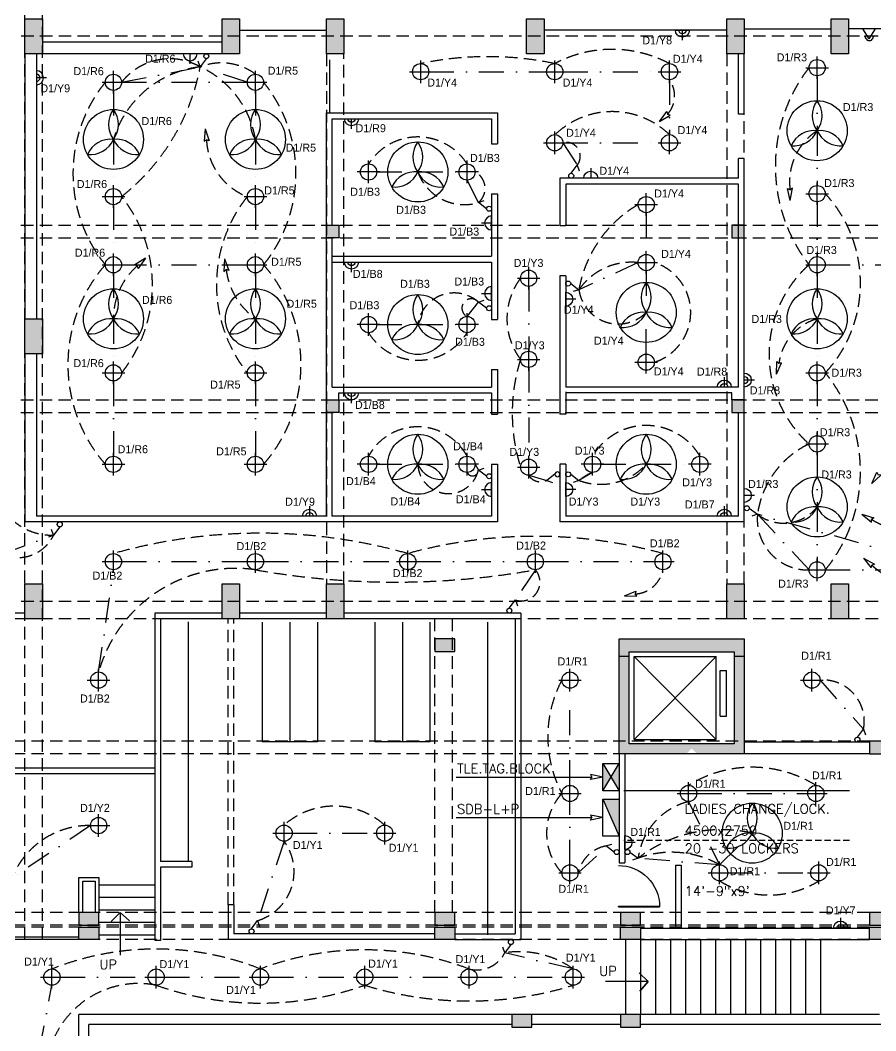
# Model space of a CAD drawing. Extents: x -8365922 to -3890057, y 2226679 to 4874943.
# Drawn here: x -3949291 to -3932194, y 2429740 to 2449943 of the extents above; entities that cross this region are included whole.
import ezdxf

# ---------------------------------------------------------------- set-up
doc = ezdxf.new("R2010")
doc.units = 0
doc.header["$LTSCALE"] = 1000
doc.header["$MEASUREMENT"] = 0
for name, pattern in [('DASHDOT', [1, 0.5, -0.25, 0, -0.25]), ('HIDDEN', [0.375, 0.25, -0.125]), ('HIDDEN2', [0.1875, 0.125, -0.0625])]:
    doc.linetypes.add(name, pattern=pattern)
doc.layers.get('0').update_dxf_attribs({"linetype": 'CONTINUOUS'})
for name, color, linetype in [('A-ANNO-NOTE', 2, 'CONTINUOUS'), ('A-DOOR-FULL', 1, 'CONTINUOUS'), ('A-FLOOR-HRAIL', 16, 'CONTINUOUS'), ('A-FLOOR-STRS', 2, 'CONTINUOUS'), ('A-FLOR-OVHD', 2, 'HIDDEN2'), ('A-FLOR-STRS', 2, 'CONTINUOUS'), ('A-GLAZ-SILL', 1, 'CONTINUOUS'), ('A-WALL-FULL', 6, 'CONTINUOUS'), ('AR-SHADE-253', 253, 'CONTINUOUS'), ('BEAM', 3, 'HIDDEN'), ('CKT', 3, 'CONTINUOUS'), ('CON', 5, 'DASHDOT'), ('ELECT', 4, 'CONTINUOUS'), ('HATCH', 220, 'CONTINUOUS'), ('LIGHT', 4, 'CONTINUOUS'), ('LOOP', 6, 'HIDDEN'), ('POWER', 4, 'CONTINUOUS'), ('S-COLS', 2, 'CONTINUOUS'), ('S-WALL', 2, 'CONTINUOUS')]:
    doc.layers.add(name, color=color, linetype=linetype)
doc.styles.add('SIMPLEX', font='SIMPLEX')

# ---------------------------------------------------------------- blocks, each defined once
blk = doc.blocks.new('DOOR')
for p, q in [((0, 0.458), (0, 0.444)), ((0, 0.458), (0.917, 0.458)), ((0, 0.444), (0.917, 0.444))]:
    blk.add_line(p, q)
blk.add_arc((0, 0.458), 0.917, 270, 0)
blk = doc.blocks.new('FAN')
at = {"layer": 'LIGHT'}
blk.add_circle((0, 0), 600, dxfattribs=at)
for centre, start, end in [((410, 300), 143.8105, 216.1895), ((-410, 300), 323.8105, 36.1895), ((-55, -505), 83.8105, 156.1895), ((-465, 205), 263.8105, 336.1895), ((55, -505), 23.8105, 96.1895), ((465, 205), 203.8105, 276.1895)]:
    blk.add_arc(centre, 508, start, end, dxfattribs=at)
blk = doc.blocks.new('2X36')
at = {"layer": 'LIGHT'}
for p, q in [((0, -226), (0, 226)), ((-226, 0), (226, 0))]:
    blk.add_line(p, q, dxfattribs=at)
blk.add_circle((0, 0), 162, dxfattribs=at)
blk = doc.blocks.new('118')
at = {"layer": 'LIGHT'}
for p, q in [((0, -226), (0, 226)), ((-226, 0), (226, 0))]:
    blk.add_line(p, q, dxfattribs=at)
blk.add_circle((0, 0), 162, dxfattribs=at)
blk = doc.blocks.new('1X36')
at = {"layer": 'LIGHT'}
for p, q in [((0, -226), (0, 226)), ((-226, 0), (226, 0))]:
    blk.add_line(p, q, dxfattribs=at)
blk.add_circle((0, 0), 162, dxfattribs=at)
blk = doc.blocks.new('SW')
at = {"layer": 'LIGHT'}
for p, q in [((0, 100), (122, 264)), ((122, 264), (161, 149))]:
    blk.add_line(p, q, dxfattribs=at)
blk.add_circle((0, 50), 50, dxfattribs=at)
blk = doc.blocks.new('A')
at = {"layer": 'LOOP'}
for p, q in [((-217, 0), (27, 49)), ((-217, 0), (27, -49)), ((27, 49), (0, 0)), ((27, -49), (0, 0))]:
    blk.add_line(p, q, dxfattribs=at)
blk = doc.blocks.new('5')
at = {"layer": 'POWER'}
for p, q in [((-140, 0), (140, 0)), ((0, 202), (0, 0))]:
    blk.add_line(p, q, dxfattribs=at)
blk.add_arc((0, 0), 140, 0, 180, dxfattribs=at)
blk = doc.blocks.new('15')
at = {"layer": 'POWER'}
for p, q in [((-140, 0), (140, 0)), ((0, 202), (0, 0))]:
    blk.add_line(p, q, dxfattribs=at)
for radius in [140, 72]:
    blk.add_arc((0, 0), radius, 0, 180, dxfattribs=at)
blk = doc.blocks.new('T')
at = {"layer": 'ELECT'}
for p, q in [((0, 223), (-140, 0)), ((-140, 0), (140, 0)), ((0, 223), (140, 0))]:
    blk.add_line(p, q, dxfattribs=at)
at = {"layer": 'ELECT', "const_width": 25}
for points in [[(-90, 182, -1), (-90, 157, -1)], [(90, 182, 1), (90, 157, 1)]]:
    blk.add_lwpolyline(points, format="xyb", close=True, dxfattribs=at)
at = {"layer": 'ELECT'}
blk.add_arc((0, 174), 90.4, 356.86, 183.14, dxfattribs=at)

msp = doc.modelspace()

# ---------------------------------------------------------------- hatches: boundary and pattern name
at = {"layer": 'AR-SHADE-253'}
h = msp.add_hatch(color=256, dxfattribs=at)
h.paths.add_polyline_path([(-3934822.1, 2437573.4), (-3937322.1, 2437573.4), (-3937322.1, 2437224.2), (-3937122.1, 2437224.2), (-3937122.1, 2437318.4), (-3935022.1, 2437318.4), (-3935022.1, 2437224.2), (-3934822.1, 2437224.2)])
h.paths.add_polyline_path([(-3937122.1, 2437224.2), (-3937322.1, 2437224.2), (-3937322.1, 2435278.4), (-3935980.1, 2435278.4), (-3935875.5, 2435383), (-3935771.1, 2435278.4), (-3934822.1, 2435278.4), (-3934822.1, 2437224.2), (-3935022.1, 2437224.2), (-3935022.1, 2435478.4), (-3937122.1, 2435478.4)])
at = {"layer": 'ELECT'}
msp.add_hatch(color=256, dxfattribs=at).paths.add_polyline_path([(-3937322.1, 2434371.2), (-3937649.6, 2434371.2), (-3937322.1, 2433633.8)])
at = {"layer": 'HATCH'}
for points in [[(-3948847.1, 2449973.4), (-3949197.1, 2449973.4), (-3949197.1, 2449623.4), (-3949197.1, 2449273.4), (-3948847.1, 2449273.4)], [(-3940603.8, 2437573.4), (-3941003.8, 2437573.4), (-3941003.8, 2437323.4), (-3940699, 2437323.4), (-3940603.8, 2437323.4)]]:
    msp.add_hatch(color=256, dxfattribs=at).paths.add_polyline_path(points)
h = msp.add_hatch(color=256, dxfattribs=at)
h.paths.add_polyline_path([(-3944907.1, 2449973.4), (-3945257.1, 2449973.4), (-3945257.1, 2449623.4), (-3945257.1, 2449273.4), (-3944907.1, 2449273.4)])
h.paths.add_polyline_path([(-3942822.1, 2449973.4), (-3943172.1, 2449973.4), (-3943172.1, 2449623.4), (-3943172.1, 2449273.4), (-3942822.1, 2449273.4)])
h.paths.add_polyline_path([(-3938822.1, 2449973.4), (-3939172.1, 2449973.4), (-3939172.1, 2449623.4), (-3939172.1, 2449273.4), (-3938822.1, 2449273.4)])
h.paths.add_polyline_path([(-3934822.1, 2449973.4), (-3935172.1, 2449973.4), (-3935172.1, 2449623.4), (-3935172.1, 2449273.4), (-3934822.1, 2449273.4)])
h.paths.add_polyline_path([(-3932737.1, 2449973.4), (-3933087.1, 2449973.4), (-3933087.1, 2449623.4), (-3933087.1, 2449273.4), (-3932737.1, 2449273.4)])
h.paths.add_polyline_path([(-3928797.1, 2449973.4), (-3929147.1, 2449973.4), (-3929147.1, 2449623.4), (-3929147.1, 2449273.4), (-3928797.1, 2449273.4)])
h.paths.add_polyline_path([(-3948847.1, 2443973.4), (-3949197.1, 2443973.4), (-3949197.1, 2443623.4), (-3949197.1, 2443273.4), (-3948847.1, 2443273.4)])
h.paths.add_polyline_path([(-3948847.1, 2438673.4), (-3949197.1, 2438673.4), (-3949197.1, 2438323.4), (-3949197.1, 2437973.4), (-3948847.1, 2437973.4)])
h.paths.add_polyline_path([(-3944907.1, 2438673.4), (-3945257.1, 2438673.4), (-3945257.1, 2438323.4), (-3945257.1, 2437973.4), (-3944907.1, 2437973.4)])
h.paths.add_polyline_path([(-3942822.1, 2438673.4), (-3943172.1, 2438673.4), (-3943172.1, 2438323.4), (-3943172.1, 2437973.4), (-3942822.1, 2437973.4)])
h.paths.add_polyline_path([(-3934822.1, 2438673.4), (-3935172.1, 2438673.4), (-3935172.1, 2438323.4), (-3935172.1, 2437973.4), (-3934822.1, 2437973.4)])
h.paths.add_polyline_path([(-3932737.1, 2438673.4), (-3933087.1, 2438673.4), (-3933087.1, 2438323.4), (-3933087.1, 2437973.4), (-3932737.1, 2437973.4)])
h.paths.add_polyline_path([(-3928797.1, 2438673.4), (-3929147.1, 2438673.4), (-3929147.1, 2438323.4), (-3929147.1, 2437973.4), (-3928797.1, 2437973.4)])
h.paths.add_polyline_path([(-3928797.1, 2443973.4), (-3929147.1, 2443973.4), (-3929147.1, 2443623.4), (-3929147.1, 2443273.4), (-3928797.1, 2443273.4)])
h = msp.add_hatch(color=256, dxfattribs=at)
h.paths.add_polyline_path([(-3942922.1, 2445845), (-3943172.1, 2445845), (-3943172.1, 2445720), (-3943172.1, 2445595), (-3942922.1, 2445595)])
h.paths.add_polyline_path([(-3942922.1, 2442351.7), (-3943172.1, 2442351.7), (-3943172.1, 2442226.7), (-3943172.1, 2442101.7), (-3942922.1, 2442101.7)])
h.paths.add_polyline_path([(-3934822.1, 2442226.7), (-3934822.1, 2442351.7), (-3935072.1, 2442351.7), (-3935072.1, 2442101.7), (-3934822.1, 2442101.7)])
h.paths.add_polyline_path([(-3934822.1, 2445720), (-3934822.1, 2445845), (-3935072.1, 2445845), (-3935072.1, 2445595), (-3934822.1, 2445595)])
h = msp.add_hatch(color=256, dxfattribs=at)
h.paths.add_polyline_path([(-3931919.2, 2435528.4), (-3932319.2, 2435528.4), (-3932319.2, 2435278.4), (-3932014.4, 2435278.4), (-3931919.2, 2435278.4)])
h.paths.add_polyline_path([(-3927953.1, 2435528.4), (-3928353.1, 2435528.4), (-3928353.1, 2435278.4), (-3928048.3, 2435278.4), (-3927953.1, 2435278.4)])
h.paths.add_polyline_path([(-3923987.1, 2435528.4), (-3924387.1, 2435528.4), (-3924387.1, 2435278.4), (-3924082.3, 2435278.4), (-3923987.1, 2435278.4)])
h = msp.add_hatch(color=256, dxfattribs=at)
h.paths.add_polyline_path([(-3947717.4, 2431813.4), (-3948117.4, 2431813.4), (-3948117.4, 2431563.4), (-3948022.2, 2431563.4), (-3947717.4, 2431563.4)])
h.paths.add_polyline_path([(-3947717.4, 2432103.4), (-3948117.4, 2432103.4), (-3948117.4, 2431853.4), (-3947812.6, 2431853.4), (-3947717.4, 2431853.4)])
h = msp.add_hatch(color=256, dxfattribs=at)
h.paths.add_polyline_path([(-3940603.8, 2431813.4), (-3941003.8, 2431813.4), (-3941003.8, 2431563.4), (-3940908.6, 2431563.4), (-3940603.8, 2431563.4)])
h.paths.add_polyline_path([(-3940603.8, 2432103.4), (-3941003.8, 2432103.4), (-3941003.8, 2431853.4), (-3940699, 2431853.4), (-3940603.8, 2431853.4)])
h = msp.add_hatch(color=256, dxfattribs=at)
h.paths.add_polyline_path([(-3936897.1, 2432103.4), (-3937297.1, 2432103.4), (-3937297.1, 2431853.4), (-3936992.3, 2431853.4), (-3936897.1, 2431853.4)])
h.paths.add_polyline_path([(-3936897.1, 2431813.4), (-3937297.1, 2431813.4), (-3937297.1, 2431563.4), (-3937201.9, 2431563.4), (-3936897.1, 2431563.4)])
h = msp.add_hatch(color=256, dxfattribs=at)
h.paths.add_polyline_path([(-3931919.2, 2432103.4), (-3932319.2, 2432103.4), (-3932319.2, 2431853.4), (-3932014.4, 2431853.4), (-3931919.2, 2431853.4)])
h.paths.add_polyline_path([(-3931919.2, 2431813.4), (-3932319.2, 2431813.4), (-3932319.2, 2431563.4), (-3932224, 2431563.4), (-3931919.2, 2431563.4)])
h.paths.add_polyline_path([(-3923987.1, 2432103.4), (-3924387.1, 2432103.4), (-3924387.1, 2431853.4), (-3924082.3, 2431853.4), (-3923987.1, 2431853.4)])
h.paths.add_polyline_path([(-3923987.1, 2431813.4), (-3924387.1, 2431813.4), (-3924387.1, 2431563.4), (-3924291.9, 2431563.4), (-3923987.1, 2431563.4)])
h = msp.add_hatch(color=256, dxfattribs=at)
h.paths.add_polyline_path([(-3923987.1, 2428313.4), (-3924387.1, 2428313.4), (-3924387.1, 2428063.4), (-3924291.9, 2428063.4), (-3923987.1, 2428063.4)])
h.paths.add_polyline_path([(-3931919.2, 2428313.4), (-3932319.2, 2428313.4), (-3932319.2, 2428063.4), (-3932224, 2428063.4), (-3931919.2, 2428063.4)])
h.paths.add_polyline_path([(-3936897.1, 2430063.4), (-3937297.1, 2430063.4), (-3937297.1, 2429813.4), (-3936992.3, 2429813.4), (-3936897.1, 2429813.4)])
h.paths.add_polyline_path([(-3939069.2, 2430063.4), (-3939469.2, 2430063.4), (-3939469.2, 2429813.4), (-3939164.4, 2429813.4), (-3939069.2, 2429813.4)])
at = {"layer": 'LIGHT'}
for points in [[(-3937649.6, 2434538.5), (-3937485.8, 2434812), (-3937649.6, 2435085.5)], [(-3937322.1, 2435085.5), (-3937485.8, 2434812), (-3937322.1, 2434538.5)]]:
    msp.add_hatch(color=256, dxfattribs=at).paths.add_polyline_path(points)

# ---------------------------------------------------------------- linework, layer by layer
at = {"layer": 'A-ANNO-NOTE'}
for p, q in [((-3937122.1, 2437224.2), (-3937322.1, 2437224.2)), ((-3934822.1, 2437224.2), (-3935022.1, 2437224.2)), ((-3940577, 2434812), (-3937866.9, 2434812)), ((-3937649.6, 2434812), (-3937893.5, 2434861.4)), ((-3937893.5, 2434861.4), (-3937866.9, 2434812)), ((-3937649.6, 2434812), (-3937893.5, 2434762.6)), ((-3937893.5, 2434762.6), (-3937866.9, 2434812)), ((-3940577, 2434002.5), (-3937866.9, 2434002.5)), ((-3937649.6, 2434002.5), (-3937893.5, 2434051.9)), ((-3937893.5, 2434051.9), (-3937866.9, 2434002.5)), ((-3937649.6, 2434002.5), (-3937893.5, 2433953.1)), ((-3937893.5, 2433953.1), (-3937866.9, 2434002.5))]:
    msp.add_line(p, q, dxfattribs=at)
for points in [[(-3947297.4, 2432104.6), (-3947107.2, 2431936.7), (-3947297.4, 2432104.6), (-3947476.4, 2431925.5), (-3947297.4, 2432104.6), (-3947297.4, 2431253.9)], [(-3936743.4, 2430721.9), (-3936911.3, 2430531.7), (-3936743.4, 2430721.9), (-3936922.5, 2430900.9), (-3936743.4, 2430721.9), (-3937594.1, 2430721.9)]]:
    msp.add_lwpolyline(points, dxfattribs=at)
at = {"layer": 'A-FLOOR-HRAIL'}
for p, q in [((-3948117.4, 2431613.4), (-3949699.7, 2431613.4)), ((-3948117.4, 2431563.4), (-3949699.7, 2431563.4))]:
    msp.add_line(p, q, dxfattribs=at)
at = {"layer": 'A-FLOOR-STRS'}
for p, q in [((-3937020.4, 2437224.2), (-3935381.7, 2437224.2)), ((-3937020.4, 2435564), (-3937020.4, 2437224.2)), ((-3937020.4, 2435564), (-3935381.7, 2437224.2)), ((-3937020.4, 2437224.2), (-3935381.7, 2435564)), ((-3935381.7, 2435564), (-3935381.7, 2437224.2)), ((-3935305.5, 2436030.4), (-3935305.5, 2436944.8)), ((-3935305.5, 2436944.8), (-3935178.5, 2436944.8)), ((-3935178.5, 2436030.4), (-3935178.5, 2436944.8)), ((-3935305.5, 2436030.4), (-3935178.5, 2436030.4)), ((-3937020.4, 2435564), (-3935381.7, 2435564))]:
    msp.add_line(p, q, dxfattribs=at)
at = {"layer": 'A-FLOR-OVHD'}
msp.add_line((-3932719.2, 2433543.4), (-3937232.1, 2433543.4), dxfattribs=at)
at = {"layer": 'A-FLOR-STRS'}
for p, q in [((-3947716.4, 2432658.4), (-3946602.1, 2432658.4)), ((-3947716.4, 2432408.4), (-3946602.1, 2432408.4)), ((-3947716.4, 2432158.4), (-3946602.1, 2432158.4)), ((-3947716.4, 2431908.4), (-3946602.1, 2431908.4)), ((-3947716.4, 2431658.4), (-3946602.1, 2431658.4)), ((-3937197.1, 2431563.4), (-3937197.1, 2430063.4)), ((-3936897.1, 2431563.4), (-3936897.1, 2430063.4)), ((-3936597.1, 2431563.4), (-3936597.1, 2430063.4)), ((-3936297.1, 2431563.4), (-3936297.1, 2430063.4)), ((-3935997.1, 2431563.4), (-3935997.1, 2430063.4)), ((-3935697.1, 2431563.4), (-3935697.1, 2430063.4)), ((-3935397.1, 2431563.4), (-3935397.1, 2430063.4)), ((-3935097.1, 2431563.4), (-3935097.1, 2430063.4)), ((-3934797.1, 2431563.4), (-3934797.1, 2430063.4)), ((-3934497.1, 2431563.4), (-3934497.1, 2430063.4)), ((-3934197.1, 2431563.4), (-3934197.1, 2430063.4)), ((-3933897.1, 2431563.4), (-3933897.1, 2430063.4)), ((-3933597.1, 2431563.4), (-3933597.1, 2430063.4)), ((-3933297.1, 2431563.4), (-3933297.1, 2430063.4))]:
    msp.add_line(p, q, dxfattribs=at)
at = {"layer": 'A-GLAZ-SILL'}
for p, q in [((-3945937.1, 2437913.4), (-3945937.1, 2433123.4)), ((-3944453.1, 2437908.4), (-3944453.1, 2435516.3)), ((-3943903.1, 2437908.4), (-3943903.1, 2435516.3)), ((-3943353.1, 2437908.4), (-3943353.1, 2435516.3)), ((-3942203.1, 2437908.4), (-3942203.1, 2435516.3)), ((-3941653.1, 2437908.4), (-3941653.1, 2435516.3)), ((-3941103.1, 2437908.4), (-3941103.1, 2435516.3)), ((-3939953.1, 2437908.4), (-3939953.1, 2431658.4)), ((-3946111.5, 2435516.3), (-3946111.5, 2435516.3)), ((-3943353.1, 2435516.3), (-3944453.1, 2435516.3)), ((-3941103.1, 2435516.3), (-3942203.1, 2435516.3)), ((-3937232.1, 2434542.4), (-3932719.2, 2434542.4))]:
    msp.add_line(p, q, dxfattribs=at)
at = {"layer": 'A-WALL-FULL'}
for p, q in [((-3944907.1, 2449743.4), (-3943172.1, 2449743.4)), ((-3935172.1, 2449743.4), (-3938822.1, 2449743.4)), ((-3945247.1, 2449503.4), (-3948847.1, 2449503.4)), ((-3949197.1, 2449273.4), (-3949197.1, 2443973.4)), ((-3948967.1, 2449273.4), (-3948967.1, 2443973.4)), ((-3945247.1, 2449273.4), (-3948847.1, 2449273.4)), ((-3934937.1, 2448062), (-3934937.1, 2449273.4)), ((-3934822.1, 2448062), (-3934822.1, 2449273.4)), ((-3943102.8, 2448088), (-3943102.8, 2449153.4)), ((-3943172.1, 2448088), (-3939755.4, 2448088)), ((-3943172.1, 2445845), (-3943172.1, 2448088)), ((-3941122.3, 2448088), (-3940455.5, 2448088)), ((-3939755.4, 2448088), (-3939755.4, 2447473)), ((-3934822.1, 2448062), (-3934937.1, 2448062)), ((-3943057.1, 2447973), (-3939870.4, 2447973)), ((-3943057.1, 2445845), (-3943057.1, 2447973)), ((-3939870.4, 2447973), (-3939870.4, 2447473)), ((-3939870.4, 2447473), (-3939755.4, 2447473)), ((-3934822.1, 2447177), (-3934937.1, 2447177)), ((-3934937.1, 2446783), (-3934937.1, 2447177)), ((-3934822.1, 2445845), (-3934822.1, 2447177)), ((-3934937.1, 2446783), (-3938505.4, 2446783)), ((-3938505.4, 2446783), (-3938505.4, 2445829.3)), ((-3934937.1, 2446668), (-3938390.4, 2446668)), ((-3938390.4, 2446668), (-3938390.4, 2445829.3)), ((-3934937.1, 2442608), (-3934937.1, 2446668)), ((-3939870.4, 2446473), (-3939755.4, 2446473)), ((-3939870.4, 2446473), (-3939870.4, 2445223)), ((-3939755.4, 2446473), (-3939755.4, 2443958.9)), ((-3938390.4, 2445829.3), (-3938505.4, 2445829.3)), ((-3943172.1, 2442351.7), (-3943172.1, 2445595)), ((-3943057.1, 2442608), (-3943057.1, 2445595)), ((-3934822.1, 2442351.7), (-3934822.1, 2445595)), ((-3943057.1, 2445223), (-3939870.4, 2445223)), ((-3943057.1, 2445108), (-3939870.4, 2445108)), ((-3939870.4, 2445108), (-3939870.4, 2443958.9)), ((-3938390.4, 2444829.3), (-3938505.4, 2444829.3)), ((-3938505.4, 2444829.3), (-3938505.4, 2442067.6)), ((-3938390.4, 2444829.3), (-3938390.4, 2442608)), ((-3939870.4, 2443958.9), (-3939755.4, 2443958.9)), ((-3949197.1, 2443273.4), (-3949197.1, 2439913.4)), ((-3948967.1, 2443273.4), (-3948967.1, 2440028.4)), ((-3939870.4, 2442958.9), (-3939755.4, 2442958.9)), ((-3939870.4, 2442958.9), (-3939870.4, 2442608)), ((-3939755.4, 2442958.9), (-3939755.4, 2442067.6)), ((-3943057.1, 2442608), (-3939870.4, 2442608)), ((-3934937.1, 2442608), (-3938390.4, 2442608)), ((-3942922.1, 2442493), (-3939870.4, 2442493)), ((-3942922.1, 2442351.7), (-3942922.1, 2442493)), ((-3939870.4, 2442493), (-3939870.4, 2442067.6)), ((-3938390.4, 2442513.3), (-3938390.4, 2442067.6)), ((-3935072.1, 2442493), (-3938390.4, 2442493)), ((-3935072.1, 2442351.7), (-3935072.1, 2442493)), ((-3943172.1, 2440028.4), (-3943172.1, 2442101.7)), ((-3943057.1, 2440028.4), (-3943057.1, 2442101.7)), ((-3939870.4, 2442067.6), (-3939755.4, 2442067.6)), ((-3938390.4, 2442067.6), (-3938505.4, 2442067.6)), ((-3934937.1, 2440028.4), (-3934937.1, 2442101.7)), ((-3934822.1, 2439913.4), (-3934822.1, 2442101.7)), ((-3939870.4, 2441067.6), (-3939755.4, 2441067.6)), ((-3939870.4, 2441067.6), (-3939870.4, 2440028.4)), ((-3939755.4, 2441067.6), (-3939755.4, 2439913.4)), ((-3938390.4, 2441067.6), (-3938505.4, 2441067.6)), ((-3938505.4, 2441067.6), (-3938505.4, 2439913.4)), ((-3938390.4, 2441067.6), (-3938390.4, 2440028.4)), ((-3939755.4, 2439913.4), (-3949197.1, 2439913.4)), ((-3943172.1, 2440028.4), (-3948967.1, 2440028.4)), ((-3939870.4, 2440028.4), (-3943057.1, 2440028.4)), ((-3934822.1, 2439913.4), (-3938505.4, 2439913.4)), ((-3934937.1, 2440028.4), (-3938390.4, 2440028.4)), ((-3949197.1, 2438088.4), (-3950476.4, 2438088.4)), ((-3949197.1, 2437973.4), (-3949719.5, 2437973.4)), ((-3945257.1, 2438088.4), (-3946602.1, 2438088.4)), ((-3946602.1, 2438088.4), (-3946602.1, 2431543.4)), ((-3945257.1, 2437973.4), (-3946487.1, 2437973.4)), ((-3946487.1, 2437973.4), (-3946487.1, 2433123.4)), ((-3943172.1, 2438088.4), (-3944907.1, 2438088.4)), ((-3943172.1, 2437973.4), (-3944907.1, 2437973.4)), ((-3939288.1, 2438088.4), (-3942822.1, 2438088.4)), ((-3939403.1, 2437973.4), (-3942822.1, 2437973.4)), ((-3939403.1, 2437973.4), (-3939403.1, 2431678.4)), ((-3939288.1, 2438088.4), (-3939288.1, 2431563.4)), ((-3932319.2, 2435508.4), (-3934822.1, 2435508.4)), ((-3937322.1, 2435278.4), (-3937322.1, 2433099.3)), ((-3937207.1, 2435278.4), (-3937207.1, 2433099.3)), ((-3932319.2, 2435278.4), (-3934822.1, 2435278.4)), ((-3946602.1, 2434878.1), (-3949834.5, 2434878.1)), ((-3946602.1, 2434993.1), (-3949719.5, 2434993.1)), ((-3945858.8, 2433123.4), (-3946487.1, 2433123.4)), ((-3945858.8, 2433123.4), (-3945858.8, 2433008.4)), ((-3937322.1, 2433099.3), (-3937207.1, 2433099.3)), ((-3936197.1, 2433049.2), (-3936197.1, 2431793.4)), ((-3936197.1, 2433049.2), (-3936082.1, 2433049.2)), ((-3936082.1, 2433049.2), (-3936082.1, 2431793.4)), ((-3945858.8, 2433008.4), (-3946487.1, 2433008.4)), ((-3946487.1, 2433008.4), (-3946487.1, 2431543.4)), ((-3945858.8, 2433008.4), (-3946487.1, 2433008.4)), ((-3945022.1, 2432258.4), (-3945137.1, 2432258.4)), ((-3945137.1, 2432258.4), (-3945137.1, 2431563.4)), ((-3945022.1, 2432258.4), (-3945022.1, 2431678.4)), ((-3941003.8, 2431678.4), (-3945022.1, 2431678.4)), ((-3940603.8, 2431678.4), (-3939403.1, 2431678.4)), ((-3936897.1, 2431793.4), (-3932319.2, 2431793.4)), ((-3946487.1, 2431543.4), (-3946602.1, 2431543.4)), ((-3941003.8, 2431563.4), (-3945137.1, 2431563.4)), ((-3940603.8, 2431563.4), (-3939288.1, 2431563.4)), ((-3936897.1, 2431563.4), (-3932319.2, 2431563.4))]:
    msp.add_line(p, q, dxfattribs=at)
for points in [[(-3948117.4, 2432103.4), (-3948117.4, 2432806.7), (-3947717.4, 2432806.7), (-3947717.4, 2432103.4)], [(-3948042.4, 2432103.4), (-3948042.4, 2432731.7), (-3947792.4, 2432731.7), (-3947792.4, 2432103.4)]]:
    msp.add_lwpolyline(points, dxfattribs=at)
at = {"layer": 'BEAM'}
for p, q in [((-3949197.1, 2431563.4), (-3949197.1, 2456543.4)), ((-3948847.1, 2431563.4), (-3948847.1, 2456543.4)), ((-3929147.1, 2449623.4), (-3954902.8, 2449623.4)), ((-3943172.1, 2449273.4), (-3943172.1, 2438673.4)), ((-3942822.1, 2438673.4), (-3942822.1, 2449273.4)), ((-3935172.1, 2449273.4), (-3935172.1, 2438673.4)), ((-3934822.1, 2438673.4), (-3934822.1, 2449273.4)), ((-3954902.8, 2445845), (-3928997.1, 2445845)), ((-3954902.8, 2445595), (-3928997.1, 2445595)), ((-3954902.8, 2442351.7), (-3928997.1, 2442351.7)), ((-3954902.8, 2442101.7), (-3928997.1, 2442101.7)), ((-3929147.1, 2438323.4), (-3954902.8, 2438323.4)), ((-3929147.1, 2437973.4), (-3954902.8, 2437973.4)), ((-3945137.1, 2432258.4), (-3945137.1, 2437973.4)), ((-3945022.1, 2432258.4), (-3945022.1, 2437973.4)), ((-3941003.8, 2432103.4), (-3941003.8, 2437973.4)), ((-3940653.8, 2432103.4), (-3940653.8, 2437973.4)), ((-3932319.2, 2435528.4), (-3954902.8, 2435528.4)), ((-3932319.2, 2435278.4), (-3954902.8, 2435278.4)), ((-3932319.2, 2432103.4), (-3954902.8, 2432103.4)), ((-3932319.2, 2431853.4), (-3954902.8, 2431853.4)), ((-3932319.2, 2431813.4), (-3954902.8, 2431813.4)), ((-3932319.2, 2431563.4), (-3954902.8, 2431563.4))]:
    msp.add_line(p, q, dxfattribs=at)
at = {"layer": 'CON'}
for p, q in [((-3947265.8, 2448702), (-3945694.5, 2449009.1)), ((-3944753.3, 2448702), (-3945694.5, 2449009.1)), ((-3941126.2, 2448913.3), (-3938772, 2448913.3)), ((-3938447, 2448913.3), (-3936480.4, 2448913.3)), ((-3933365.8, 2448831.2), (-3933365.8, 2447734.2)), ((-3947265.8, 2448702), (-3944753.3, 2448702)), ((-3936317.9, 2448750.8), (-3936317.9, 2447655.6)), ((-3947428.3, 2448539.5), (-3947428.3, 2447559.2)), ((-3944590.8, 2448539.5), (-3944590.8, 2447559.2)), ((-3933365.8, 2447734.2), (-3933365.8, 2446637.3)), ((-3947428.3, 2447559.2), (-3947428.3, 2446578.9)), ((-3944590.8, 2447559.2), (-3944590.8, 2446578.9)), ((-3938447, 2447493.1), (-3936480.4, 2447493.1)), ((-3938447, 2447493.1), (-3938158.5, 2447047.3)), ((-3942167.6, 2446909), (-3941346.2, 2446909)), ((-3941346.2, 2446909), (-3940524.8, 2446909)), ((-3940362.3, 2446746.5), (-3940134.7, 2446296.5)), ((-3947428.3, 2446253.9), (-3947428.3, 2445280.1)), ((-3944590.8, 2446253.9), (-3944590.8, 2445280.1)), ((-3933365.8, 2446312.3), (-3933365.8, 2445217)), ((-3936781.2, 2446094), (-3936781.2, 2445259.7)), ((-3947265.8, 2445054.5), (-3944753.3, 2445054.5)), ((-3936943.7, 2445097.2), (-3938126.1, 2444556)), ((-3933203.3, 2445054.5), (-3930615.8, 2445054.5)), ((-3947428.3, 2444892), (-3947428.3, 2443973.4)), ((-3944590.8, 2444892), (-3944590.8, 2443973.4)), ((-3936781.2, 2444934.7), (-3936781.2, 2444101.5)), ((-3933365.8, 2444892), (-3933365.8, 2443973.4)), ((-3939130.4, 2444621.7), (-3939130.4, 2443325)), ((-3940362.3, 2444020.5), (-3940134.7, 2444305.5)), ((-3947428.3, 2443973.4), (-3947428.3, 2443054.8)), ((-3944590.8, 2443973.4), (-3944590.8, 2443054.8)), ((-3936781.2, 2443268.3), (-3936781.2, 2444101.5)), ((-3933365.8, 2443973.4), (-3933365.8, 2443054.8)), ((-3942167.6, 2443858), (-3941346.2, 2443858)), ((-3941346.2, 2443858), (-3940524.8, 2443858)), ((-3939130.4, 2443000), (-3939130.4, 2441170)), ((-3947428.3, 2442729.8), (-3947428.3, 2441227.5)), ((-3944590.8, 2442729.8), (-3944590.8, 2441227.5)), ((-3933365.8, 2442729.8), (-3933365.8, 2441634.5)), ((-3933365.8, 2441309.5), (-3933365.8, 2440212.5)), ((-3942167.6, 2441065), (-3941346.2, 2441065)), ((-3941346.2, 2441065), (-3940524.8, 2441065)), ((-3940199.8, 2441065), (-3940134.7, 2440949.5)), ((-3937691.5, 2441065), (-3936781.2, 2441065)), ((-3936781.2, 2441065), (-3935871, 2441065)), ((-3939130.4, 2440845), (-3938769.7, 2440742.5)), ((-3937854, 2440902.5), (-3938126.1, 2440742.5)), ((-3933365.8, 2440212.5), (-3933365.8, 2439115.6)), ((-3933528.3, 2438953.1), (-3934557.8, 2440065)), ((-3930615.8, 2438953.1), (-3934557.8, 2440065)), ((-3949661.7, 2439268), (-3948624, 2439649.1)), ((-3947265.8, 2439118.4), (-3944753.3, 2439118.4)), ((-3944428.3, 2439118.4), (-3941709.6, 2439118.4)), ((-3941384.6, 2439118.4), (-3939159.6, 2439118.4)), ((-3938834.6, 2439118.4), (-3936609.6, 2439118.4)), ((-3947724.6, 2436913.4), (-3947428.3, 2438955.9)), ((-3938997.1, 2438955.9), (-3939417.3, 2438323.4)), ((-3933203.3, 2438953.1), (-3930615.8, 2438953.1)), ((-3933308.1, 2436750.9), (-3932439, 2435772.7)), ((-3938305.1, 2434647.1), (-3938305.1, 2436588.4)), ((-3935772.6, 2434484.6), (-3933553.6, 2434484.6)), ((-3938305.1, 2433059.6), (-3938305.1, 2434322.1)), ((-3935935.1, 2434322.1), (-3935314.3, 2433059.6)), ((-3947887.1, 2433842.4), (-3949455.2, 2432793)), ((-3943855, 2433690.9), (-3942170.8, 2433690.9)), ((-3935314.3, 2433059.6), (-3934663.1, 2433690.9)), ((-3944017.5, 2433528.4), (-3944547, 2431942.7)), ((-3938142.6, 2432897.1), (-3937528.9, 2433454.7)), ((-3935314.3, 2433059.6), (-3936942.8, 2433191)), ((-3935151.8, 2432897.1), (-3933495.4, 2432897.1)), ((-3938239, 2430975.9), (-3939607.5, 2431299.1)), ((-3948908.6, 2429349.7), (-3948657.8, 2430650.9)), ((-3948495.3, 2430813.4), (-3946736.6, 2430813.4)), ((-3946411.6, 2430813.4), (-3944652.8, 2430813.4)), ((-3944327.8, 2430813.4), (-3942569, 2430813.4)), ((-3942244, 2430813.4), (-3940485.2, 2430813.4)), ((-3940160.2, 2430813.4), (-3938401.5, 2430813.4))]:
    msp.add_line(p, q, dxfattribs=at)
at = {"layer": 'ELECT'}
msp.add_line((-3937649.6, 2434371.2), (-3937322.1, 2433633.8), dxfattribs=at)
for points in [[(-3937649.6, 2434538.5), (-3937649.6, 2435085.5), (-3937322.1, 2435085.5), (-3937322.1, 2434538.5)], [(-3937649.6, 2433633.8), (-3937649.6, 2434371.2), (-3937322.1, 2434371.2), (-3937322.1, 2433633.8)]]:
    msp.add_lwpolyline(points, close=True, dxfattribs=at)
at = {"layer": 'LIGHT'}
for p, q in [((-3937649.6, 2435085.5), (-3937322.1, 2434538.5)), ((-3937649.6, 2434538.5), (-3937322.1, 2435085.5))]:
    msp.add_line(p, q, dxfattribs=at)
at = {"layer": 'LOOP'}
for centre, radius, start, end in [((-3939949.1, 2442642.9), 6570.9, 78.23677, 101.76323), ((-3937463.7, 2446908.3), 2451.7, 62.13731, 117.86269), ((-3945469.6, 2446978.5), 2043, 96.3196, 163.48599), ((-3946302.8, 2447947.8), 1223.2, 60.18001, 141.93605), ((-3949963.4, 2449823.9), 4346, 308.36741, 349.19412), ((-3945273.3, 2447939.2), 1149.8, 53.58726, 111.48479), ((-3946521.5, 2447237.1), 1957.4, 9.47315, 64.92977), ((-3930982.7, 2447024.1), 3218.6, 142.2703, 217.7297), ((-3945341.5, 2446878.2), 2895.8, 140.96494, 219.03506), ((-3946677.7, 2446878.2), 2895.8, 320.96494, 39.03506), ((-3936764.5, 2448429.8), 549.9, 318.17812, 35.7061), ((-3937459.8, 2446464.9), 1649.8, 46.19634, 134.17855), ((-3941346.2, 2446438.4), 1170, 32.76112, 147.23888), ((-3932693.9, 2446711.5), 1223.6, 123.30559, 187.35038), ((-3944292, 2447609), 1278.7, 182.46434, 248.85243), ((-3938380.2, 2447220.1), 281.1, 322.06088, 103.76019), ((-3940413.4, 2447249.6), 993.1, 200.05939, 286.30027), ((-3940370.9, 2446581.1), 369.9, 309.69183, 62.45121), ((-3949476.5, 2444654.3), 2827, 321.4428, 38.5572), ((-3942542.6, 2444654.3), 2827, 141.4428, 218.5572), ((-3935133.2, 2444683.5), 2633, 317.13298, 42.86702), ((-3935707.9, 2444136), 2454.4, 120.23259, 170.14508), ((-3945306, 2443059.8), 3033.1, 138.87845, 221.12155), ((-3946038.5, 2443983.2), 1389.9, 130.79122, 180.40689), ((-3946713.2, 2443059.8), 3033.1, 318.87845, 41.12155), ((-3937075.2, 2443822.3), 1281.6, 84.11007, 145.07722), ((-3936938, 2444101.5), 1045.6, 287.77973, 72.22027), ((-3931918.4, 2443263.2), 2408.4, 131.94808, 228.05192), ((-3943734.8, 2445148.6), 1453.9, 187.59209, 233.93173), ((-3938220, 2443973.4), 1344.8, 142.92049, 217.07951), ((-3940620.6, 2443757.3), 732.6, 48.44446, 172.0999), ((-3940278.4, 2444186.8), 186.3, 39.53521, 243.22994), ((-3937340.8, 2444662.6), 792.5, 187.72868, 314.92359), ((-3933064.4, 2442941.3), 1075.2, 106.28253, 172.56245), ((-3941346.2, 2444300.7), 1155.2, 211.59888, 328.40112), ((-3935882.9, 2442085), 3576.2, 162.46441, 197.53559), ((-3935611.7, 2440922.7), 3111.2, 320.72326, 39.27674), ((-3941346.2, 2440694.5), 1119, 28.44811, 151.55189), ((-3936781.2, 2440594.6), 1245.6, 30.53972, 149.46028), ((-3932735.1, 2439811.5), 1840.2, 115.53348, 172.08145), ((-3948659.7, 2440825.2), 1176.7, 171.72368, 271.74239), ((-3940732.2, 2441093.4), 614.6, 182.64351, 346.45874), ((-3940251.5, 2440949.8), 116.9, 198.58659, 359.86189), ((-3937693.6, 2441904.2), 1239.5, 249.57764, 317.39326), ((-3938892, 2440997.9), 283.2, 212.67684, 295.59355), ((-3937379.7, 2439784.7), 1214.3, 112.99134, 127.92681), ((-3934037, 2440746.2), 857.5, 232.60127, 321.50821), ((-3931517.8, 2441195.5), 1448.9, 238.16951, 317.27923), ((-3933548.2, 2439967.2), 1014.3, 174.46486, 271.1235), ((-3949339.8, 2439994.7), 794.9, 246.10728, 334.22551), ((-3944487.7, 2428822.6), 10863.8, 74.29524, 105.70476), ((-3938997.1, 2429991.5), 9633, 74.64997, 105.35003), ((-3944988.7, 2436141.1), 2842.8, 81.95431, 164.2363), ((-3941793.9, 2454723.2), 16013.4, 259.94123, 280.05877), ((-3939278.9, 2438708.8), 374.8, 251.86206, 41.2431), ((-3937035.5, 2439071.4), 599.7, 272.96726, 348.89313), ((-3931387.9, 2439982.4), 1286.7, 226.53669, 306.87342), ((-3936323.1, 2435617.7), 2425.5, 152.14864, 207.85136), ((-3933250.7, 2435926.7), 826.2, 349.25529, 93.98429), ((-3934663.1, 2432585.5), 2422.5, 58.32659, 121.67341), ((-3937587.9, 2433690.9), 1184.9, 137.93952, 222.06048), ((-3935607.6, 2433015.9), 1346.6, 104.07677, 172.52824), ((-3943012.9, 2432704.6), 1526, 48.83019, 131.16981), ((-3947914.6, 2432187.2), 1655.4, 89.04815, 158.53404), ((-3935274.6, 2431031.4), 2728.9, 77.05094, 127.68328), ((-3944841.5, 2432922.3), 1022.9, 286.73175, 36.33537), ((-3937448.4, 2432735.7), 712.7, 101.16308, 166.91084), ((-3936273.1, 2431334.2), 1973.9, 60.94035, 109.8326), ((-3934323.6, 2434342.7), 1888.8, 238.36363, 301.63637), ((-3946574.1, 2425711.9), 5661.4, 68.40338, 111.59662), ((-3942406.5, 2425471.2), 5885.9, 69.26612, 110.73388), ((-3940166.2, 2431582.6), 626.6, 255.53407, 333.09889), ((-3939323.4, 2429442.9), 1877.7, 54.72287, 98.70082), ((-3946925.5, 2428829), 1855.5, 79.082, 168.87002), ((-3944490.3, 2436547), 6253.5, 250.53572, 289.46428), ((-3940322.7, 2437385.7), 7049.8, 252.80767, 287.19233)]:
    msp.add_arc(centre, radius, start, end, dxfattribs=at)
at = {"layer": 'S-COLS'}
for points in [[(-3949197.1, 2449623.4), (-3949197.1, 2449973.4), (-3948847.1, 2449973.4), (-3948847.1, 2449273.4), (-3949197.1, 2449273.4)], [(-3945257.1, 2449623.4), (-3945257.1, 2449973.4), (-3944907.1, 2449973.4), (-3944907.1, 2449273.4), (-3945257.1, 2449273.4)], [(-3943172.1, 2449623.4), (-3943172.1, 2449973.4), (-3942822.1, 2449973.4), (-3942822.1, 2449273.4), (-3943172.1, 2449273.4)], [(-3939172.1, 2449623.4), (-3939172.1, 2449973.4), (-3938822.1, 2449973.4), (-3938822.1, 2449273.4), (-3939172.1, 2449273.4)], [(-3935172.1, 2449623.4), (-3935172.1, 2449973.4), (-3934822.1, 2449973.4), (-3934822.1, 2449273.4), (-3935172.1, 2449273.4)], [(-3933087.1, 2449623.4), (-3933087.1, 2449973.4), (-3932737.1, 2449973.4), (-3932737.1, 2449273.4), (-3933087.1, 2449273.4)], [(-3943172.1, 2445720), (-3943172.1, 2445845), (-3942922.1, 2445845), (-3942922.1, 2445595), (-3943172.1, 2445595)], [(-3934822.1, 2445720), (-3934822.1, 2445845), (-3935072.1, 2445845), (-3935072.1, 2445595), (-3934822.1, 2445595)], [(-3949197.1, 2443623.4), (-3949197.1, 2443973.4), (-3948847.1, 2443973.4), (-3948847.1, 2443273.4), (-3949197.1, 2443273.4)], [(-3943172.1, 2442226.7), (-3943172.1, 2442351.7), (-3942922.1, 2442351.7), (-3942922.1, 2442101.7), (-3943172.1, 2442101.7)], [(-3934822.1, 2442226.7), (-3934822.1, 2442351.7), (-3935072.1, 2442351.7), (-3935072.1, 2442101.7), (-3934822.1, 2442101.7)], [(-3949197.1, 2438323.4), (-3949197.1, 2438673.4), (-3948847.1, 2438673.4), (-3948847.1, 2437973.4), (-3949197.1, 2437973.4)], [(-3945257.1, 2438323.4), (-3945257.1, 2438673.4), (-3944907.1, 2438673.4), (-3944907.1, 2437973.4), (-3945257.1, 2437973.4)], [(-3943172.1, 2438323.4), (-3943172.1, 2438673.4), (-3942822.1, 2438673.4), (-3942822.1, 2437973.4), (-3943172.1, 2437973.4)], [(-3935172.1, 2438323.4), (-3935172.1, 2438673.4), (-3934822.1, 2438673.4), (-3934822.1, 2437973.4), (-3935172.1, 2437973.4)], [(-3933087.1, 2438323.4), (-3933087.1, 2438673.4), (-3932737.1, 2438673.4), (-3932737.1, 2437973.4), (-3933087.1, 2437973.4)], [(-3940699, 2437323.4), (-3940603.8, 2437323.4), (-3940603.8, 2437573.4), (-3941003.8, 2437573.4), (-3941003.8, 2437323.4)], [(-3934822.1, 2435278.4), (-3937322.1, 2435278.4), (-3937322.1, 2437573.4), (-3934822.1, 2437573.4)], [(-3935022.1, 2435478.4), (-3937122.1, 2435478.4), (-3937122.1, 2437318.4), (-3935022.1, 2437318.4)], [(-3932014.4, 2435278.4), (-3931919.2, 2435278.4), (-3931919.2, 2435528.4), (-3932319.2, 2435528.4), (-3932319.2, 2435278.4)], [(-3947812.6, 2431853.4), (-3947717.4, 2431853.4), (-3947717.4, 2432103.4), (-3948117.4, 2432103.4), (-3948117.4, 2431853.4)], [(-3940699, 2431853.4), (-3940603.8, 2431853.4), (-3940603.8, 2432103.4), (-3941003.8, 2432103.4), (-3941003.8, 2431853.4)], [(-3936992.3, 2431853.4), (-3936897.1, 2431853.4), (-3936897.1, 2432103.4), (-3937297.1, 2432103.4), (-3937297.1, 2431853.4)], [(-3932014.4, 2431853.4), (-3931919.2, 2431853.4), (-3931919.2, 2432103.4), (-3932319.2, 2432103.4), (-3932319.2, 2431853.4)], [(-3948022.2, 2431563.4), (-3948117.4, 2431563.4), (-3948117.4, 2431813.4), (-3947717.4, 2431813.4), (-3947717.4, 2431563.4)], [(-3940908.6, 2431563.4), (-3941003.8, 2431563.4), (-3941003.8, 2431813.4), (-3940603.8, 2431813.4), (-3940603.8, 2431563.4)], [(-3937201.9, 2431563.4), (-3937297.1, 2431563.4), (-3937297.1, 2431813.4), (-3936897.1, 2431813.4), (-3936897.1, 2431563.4)], [(-3932224, 2431563.4), (-3932319.2, 2431563.4), (-3932319.2, 2431813.4), (-3931919.2, 2431813.4), (-3931919.2, 2431563.4)], [(-3939164.4, 2429813.4), (-3939069.2, 2429813.4), (-3939069.2, 2430063.4), (-3939469.2, 2430063.4), (-3939469.2, 2429813.4)], [(-3936992.3, 2429813.4), (-3936897.1, 2429813.4), (-3936897.1, 2430063.4), (-3937297.1, 2430063.4), (-3937297.1, 2429813.4)]]:
    msp.add_lwpolyline(points, close=True, dxfattribs=at)
at = {"layer": 'S-WALL'}
for p, q in [((-3934822.1, 2449773.4), (-3933087.1, 2449773.4)), ((-3929147.1, 2449773.4), (-3932737.1, 2449773.4)), ((-3948117.4, 2428361), (-3948117.4, 2430063.4)), ((-3932119.2, 2430063.4), (-3948117.4, 2430063.4)), ((-3947917.4, 2428361), (-3947917.4, 2429863.4)), ((-3939469.2, 2429863.4), (-3947917.4, 2429863.4)), ((-3937297.1, 2429863.4), (-3939069.2, 2429863.4)), ((-3931919.2, 2429863.4), (-3936897.1, 2429863.4))]:
    msp.add_line(p, q, dxfattribs=at)

# ---------------------------------------------------------------- block references
at = {"layer": 'A-DOOR-FULL', "xscale": -900, "yscale": 900, "zscale": 900, "rotation": 180}
msp.add_blockref('DOOR', (-3937338.6, 2432631.9), dxfattribs=at)
at = {"layer": 'ELECT', "xscale": -1}
for name, p, rotation in [('15', (-3936057.5, 2449743.4), 180), ('15', (-3942671.5, 2447973), 180), ('15', (-3942671.5, 2445108), 180), ('5', (-3938390.4, 2444364.5), 270), ('15', (-3934822.1, 2442749.5), 270), ('15', (-3942671.5, 2442491.5), 180), ('5', (-3938390.4, 2440561.5), 270), ('5', (-3934822.1, 2440443.5), 270), ('5', (-3937207.1, 2433503), 270)]:
    msp.add_blockref(name, p, dxfattribs=dict(at, rotation=rotation))
at = {"layer": 'ELECT', "xscale": 0.9, "yscale": 0.9, "zscale": 0.9, "rotation": 180}
msp.add_blockref('T', (-3932323.5, 2449773.4), dxfattribs=at)
at = {"layer": 'ELECT'}
for name, p, rotation in [('5', (-3945895, 2449273.4), 180), ('15', (-3948967.1, 2448792), 270), ('5', (-3939870.4, 2445889), 89.99999999999999), ('5', (-3939870.4, 2444478.5), 89.99999999999999), ('5', (-3939870.4, 2440561.5), 89.99999999999999)]:
    msp.add_blockref(name, p, dxfattribs=dict(at, rotation=rotation))
at = {"layer": 'ELECT', "xscale": -1}
for name, p in [('5', (-3937891.5, 2446783)), ('15', (-3935221, 2442608)), ('15', (-3943510.5, 2440028.4)), ('15', (-3935221, 2440028.4)), ('15', (-3932897.5, 2431793.4))]:
    msp.add_blockref(name, p, dxfattribs=at)
at = {"layer": 'LIGHT'}
for name, p, rotation in [('SW', (-3945572.5, 2449273.4), 180), ('2X36', (-3942330.1, 2446909), 90), ('2X36', (-3940362.3, 2446909), 90), ('SW', (-3939870.4, 2446174.5), 90), ('SW', (-3938390.4, 2444678), 270), ('SW', (-3939870.4, 2444183.5), 90), ('2X36', (-3942330.1, 2443858), 90), ('2X36', (-3940362.3, 2443858), 90), ('2X36', (-3942330.1, 2441065), 90), ('2X36', (-3940362.3, 2441065), 90), ('2X36', (-3937854, 2441065), 90), ('2X36', (-3935708.5, 2441065), 90), ('SW', (-3939870.4, 2440827.5), 90), ('SW', (-3938390.4, 2440864.5), 270), ('SW', (-3934822.1, 2440187), 270), ('SW', (-3948502, 2439913.4), 180), ('SW', (-3937322.1, 2433313), 90), ('SW', (-3937207.1, 2433313), 270), ('SW', (-3939485.5, 2431563.4), 180), ('118', (-3940322.7, 2430813.4), 359.9999999998464)]:
    msp.add_blockref(name, p, dxfattribs=dict(at, rotation=rotation))
for name, p in [('2X36', (-3933365.8, 2448993.7)), ('118', (-3941288.7, 2448913.3)), ('118', (-3938609.5, 2448913.3)), ('118', (-3936317.9, 2448913.3)), ('2X36', (-3947428.3, 2448702)), ('2X36', (-3944590.8, 2448702)), ('FAN', (-3933365.8, 2447734.2)), ('FAN', (-3947428.3, 2447559.2)), ('FAN', (-3944590.8, 2447559.2)), ('118', (-3938609.5, 2447493.1)), ('118', (-3936317.9, 2447493.1)), ('FAN', (-3941346.2, 2446909)), ('SW', (-3938280.5, 2446783)), ('2X36', (-3947428.3, 2446416.4)), ('2X36', (-3944590.8, 2446416.4)), ('2X36', (-3933365.8, 2446474.8)), ('2X36', (-3936781.2, 2446256.5)), ('2X36', (-3947428.3, 2445054.5)), ('2X36', (-3944590.8, 2445054.5)), ('2X36', (-3936781.2, 2445097.2)), ('2X36', (-3933365.8, 2445054.5)), ('118', (-3939130.4, 2444784.2)), ('FAN', (-3947428.3, 2443973.4)), ('FAN', (-3944590.8, 2443973.4)), ('FAN', (-3936781.2, 2444101.5)), ('FAN', (-3933365.8, 2443973.4)), ('FAN', (-3941346.2, 2443858)), ('118', (-3939130.4, 2443162.5)), ('2X36', (-3936781.2, 2443105.8)), ('2X36', (-3947428.3, 2442892.3)), ('2X36', (-3944590.8, 2442892.3)), ('2X36', (-3933365.8, 2442892.3)), ('FAN', (-3941346.2, 2441065)), ('FAN', (-3936781.2, 2441065)), ('2X36', (-3933365.8, 2441472)), ('2X36', (-3947428.3, 2441065)), ('2X36', (-3944590.8, 2441065)), ('118', (-3939130.4, 2441007.5)), ('FAN', (-3933365.8, 2440212.5)), ('118', (-3947428.3, 2439118.4)), ('118', (-3944590.8, 2439118.4)), ('118', (-3941547.1, 2439118.4)), ('118', (-3938997.1, 2439118.4)), ('118', (-3936447.1, 2439118.4)), ('2X36', (-3933365.8, 2438953.1)), ('SW', (-3939517.5, 2438088.4)), ('1X36', (-3947724.6, 2436750.9)), ('118', (-3938305.1, 2436750.9)), ('118', (-3933470.6, 2436750.9)), ('SW', (-3932561, 2435508.4)), ('118', (-3938305.1, 2434484.6)), ('2X36', (-3935935.1, 2434484.6)), ('2X36', (-3933391.1, 2434484.6)), ('FAN', (-3934663.1, 2433690.9)), ('1X36', (-3947724.6, 2433842.4)), ('118', (-3944017.5, 2433690.9)), ('118', (-3942008.3, 2433690.9)), ('118', (-3938305.1, 2432897.1)), ('2X36', (-3935314.3, 2432897.1)), ('2X36', (-3933332.9, 2432897.1)), ('SW', (-3944669, 2431678.4)), ('118', (-3948657.8, 2430813.4)), ('118', (-3946574.1, 2430813.4)), ('118', (-3944490.3, 2430813.4)), ('118', (-3942406.5, 2430813.4)), ('118', (-3938239, 2430813.4))]:
    msp.add_blockref(name, p, dxfattribs=at)
at = {"layer": 'LIGHT', "xscale": -1, "rotation": 90}
msp.add_blockref('SW', (-3938505.4, 2440864.5), dxfattribs=at)
at = {"layer": 'LOOP'}
for p, rotation in [((-3936354.6, 2448063.1), 42.17147392162899), ((-3945569.5, 2447554), 276.3502822833257), ((-3933907.5, 2446555), 91.11944780656448), ((-3946946.5, 2445035.5), 223.0082251626879), ((-3945176, 2444956.5), 279.0382568714746), ((-3934130.5, 2443080.5), 76.68559334222383), ((-3932146.5, 2440855), 53.3172082227123), ((-3932282, 2439964.5), 330.910593677392), ((-3932273, 2439048.5), 319.7139777014716), ((-3937004.5, 2438472.5), 10.57175518291494)]:
    msp.add_blockref('A', p, dxfattribs=dict(at, rotation=rotation))

# ---------------------------------------------------------------- texts
at = {"layer": 'A-ANNO-NOTE', "style": 'SIMPLEX'}
for s, height, p in [('TLE.TAG.BLOCK', 190.836, (-3940561.5, 2434887.7)), ('SDB-L+P', 190.84, (-3940561.5, 2434078.2)), ('LADIES CHANGE/LOCK.', 190.836, (-3936012.9, 2434080.9)), ('4500x2750', 190.84, (-3936012.9, 2433645.1)), ('20 -30 LOCKERS', 190.836, (-3936012.9, 2433292)), ('14\'-9"x9\'', 190.84, (-3936012.9, 2432438.3)), ('UP', 190.84, (-3947709.8, 2430969)), ('UP', 190.84, (-3937721.3, 2430839))]:
    msp.add_text(s, height=height, dxfattribs=at).set_placement(p)
at = {"layer": 'CKT'}
for s, p in [('D1/Y8', (-3936859.5, 2449459.7)), ('D1/R6', (-3946795.5, 2449094.3)), ('D1/Y4', (-3936249, 2449091.3)), ('D1/R3', (-3934174, 2449121.3)), ('D1/R6', (-3948228, 2448844.3)), ('D1/R5', (-3944345.5, 2448854.8)), ('D1/Y9', (-3948889, 2448501.8)), ('D1/Y4', (-3941156.5, 2448616.3)), ('D1/Y4', (-3938451, 2448616.3)), ('D1/R3', (-3932850.5, 2448127.3)), ('D1/R6', (-3946868, 2447846.8)), ('D1/R9', (-3942590, 2447703.8)), ('D1/Y4', (-3936154, 2447665.8)), ('D1/Y4', (-3938383, 2447611.8)), ('D1/R5', (-3943986, 2447315.3)), ('D1/B3', (-3940303, 2447109.8)), ('D1/Y4', (-3937717, 2446851.8)), ('D1/R6', (-3948161.5, 2446587.8)), ('D1/R5', (-3944414, 2446460.3)), ('D1/B3', (-3942695.5, 2446434.3)), ('D1/R3', (-3933227, 2446608.3)), ('D1/Y4', (-3936621.5, 2446398.8)), ('D1/B3', (-3941777, 2446072.3)), ('D1/B3', (-3940714, 2445637.8)), ('D1/R6', (-3948200, 2445215.3)), ('D1/R3', (-3933579.5, 2445269.8)), ('D1/R5', (-3944278, 2445033.3)), ('D1/Y3', (-3939430.5, 2445010.8)), ('D1/Y4', (-3936484, 2445191.8)), ('D1/B8', (-3942643.5, 2444791.3)), ('D1/B3', (-3941700.5, 2444592.8)), ('D1/B3', (-3940615.5, 2444638.8)), ('D1/R6', (-3946858.5, 2444270.8)), ('D1/R5', (-3943969.5, 2444195.3)), ('D1/B3', (-3942709, 2444165.8)), ('D1/Y4', (-3938428.5, 2444074.8)), ('D1/R3', (-3934677, 2443890.3)), ('D1/B3', (-3940600.5, 2443433.3)), ('D1/Y4', (-3937826, 2443456.3)), ('D1/Y3', (-3939406.5, 2443364.3)), ('D1/R6', (-3948228.5, 2443007.3)), ('D1/Y4', (-3936629.5, 2442841.8)), ('D1/R8', (-3935769, 2442837.8)), ('D1/R3', (-3933079.5, 2442815.8)), ('D1/R5', (-3945495, 2442578.3)), ('D1/R8', (-3934712.5, 2442462.8)), ('D1/B8', (-3942601.5, 2442171.8)), ('D1/R3', (-3933312, 2441625.8)), ('D1/R6', (-3947344.5, 2441285.8)), ('D1/R5', (-3945375, 2441243.8)), ('D1/B4', (-3940639, 2441344.8)), ('D1/Y3', (-3939515.5, 2441233.3)), ('D1/Y3', (-3938209, 2441258.8)), ('D1/R3', (-3933282, 2440781.3)), ('D1/B4', (-3942781, 2440649.3)), ('D1/Y3', (-3936061, 2440624.3)), ('D1/R3', (-3934747, 2440591.8)), ('D1/Y9', (-3943996.5, 2440236.8)), ('D1/B4', (-3941892.5, 2440243.3)), ('D1/B4', (-3940585.5, 2440285.8)), ('D1/Y3', (-3938330, 2440239.3)), ('D1/Y3', (-3937097.5, 2440239.3)), ('D1/B7', (-3936009, 2440182.3)), ('D1/B2', (-3944967.5, 2439349.3)), ('D1/B2', (-3939379.5, 2439360.8)), ('D1/B2', (-3936709.5, 2439404.8)), ('D1/B2', (-3947845, 2438759.3)), ('D1/B2', (-3941847, 2438809.8)), ('D1/R3', (-3934145.5, 2438598.8)), ('D1/R1', (-3933683.5, 2437158.3)), ('D1/R1', (-3938552.5, 2437044.8)), ('D1/B2', (-3948096.5, 2436302.8)), ('D1/R1', (-3933469, 2434766.3)), ('D1/R1', (-3935802.5, 2434598.3)), ('D1/R1', (-3939200, 2434453.3)), ('D1/Y2', (-3948096.5, 2434115.8)), ('D1/R1', (-3934041.5, 2433757.3)), ('D1/R1', (-3937099, 2433636.3)), ('D1/Y1', (-3943844, 2433373.8)), ('D1/Y1', (-3941927.5, 2433319.3)), ('D1/R1', (-3933188.5, 2433036.3)), ('D1/R1', (-3935113.5, 2432850.8)), ('D1/R1', (-3938535.5, 2432497.8)), ('D1/Y7', (-3933192.5, 2432067.8)), ('D1/Y1', (-3940591, 2431091.8)), ('D1/Y1', (-3938386.5, 2431121.3)), ('D1/Y1', (-3949212, 2431042.8)), ('D1/Y1', (-3946507, 2430992.3)), ('D1/Y1', (-3942338.5, 2431002.8)), ('D1/Y1', (-3945176, 2430476.8))]:
    msp.add_text(s, height=160, dxfattribs=at).set_placement(p)

doc.saveas('drawing.dxf')
